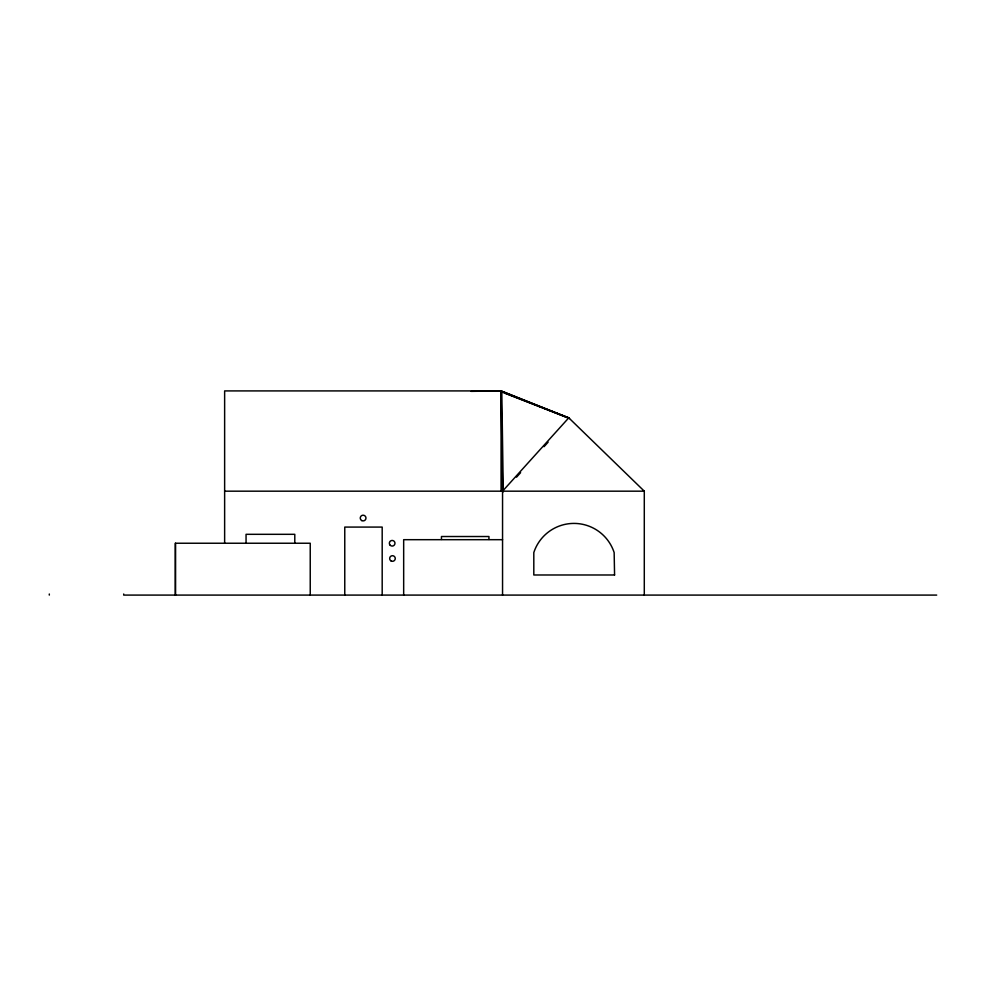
<?xml version="1.0" encoding="UTF-8"?>
<svg xmlns="http://www.w3.org/2000/svg" width="986" height="986" viewBox="0 0 986 986"><rect width="100%" height="100%" fill="white"/><g stroke="black" fill="none" stroke-linecap="round" stroke-linejoin="round"><path stroke-width="1.48" d="M644.289 595.088L644.289 491.176L568.774 417.83L501.073 390.912L500.691 391.578L569.501 418.483L501.073 390.912L224.635 390.912L224.635 543.126M516.528 477.162L520.608 472.651M544.038 446.695L548.117 442.184M471.234 391.356L501.073 390.912L502.552 491.176L502.552 595.088M224.635 491.176L644.289 491.176M502.552 539.687L403.668 539.687L403.668 595.088M936.7 595.088L123.718 595.088L123.718 594.003M505.3 393.217L568.774 417.83L502.552 491.176L503.291 491.829M501.8 391.578L503.267 490.313M501.073 390.912L501.073 491.176M488.945 539.441L488.945 536.52L441.457 536.52L441.457 539.441M382.186 595.088L382.186 527.079L344.767 527.079L344.767 595.088M310.233 595.088L310.233 543.237L175.261 543.237L175.261 595.088M294.789 543.348L294.789 534.313L246.056 534.313L246.056 543.348M175.582 543.237L175.582 595.088M49.3 594.003L49.3 595.088M614.574 574.986L533.808 574.986L533.808 552.579A42.25 42.25 0 0 1 614.155 552.579L614.574 574.986M361.677 520.546A2.872 2.872 0 0 0 365.979 518.069A2.872 2.872 0 0 0 361.677 515.579A2.872 2.872 0 0 0 361.677 520.546M390.173 545.246A2.81 2.81 0 0 0 394.881 543.989A2.81 2.81 0 0 0 391.442 540.538A2.81 2.81 0 0 0 390.173 545.246M391.06 560.935A2.81 2.81 0 0 0 395.275 558.495A2.81 2.81 0 0 0 391.06 556.067A2.81 2.81 0 0 0 391.06 560.935"/></g></svg>
